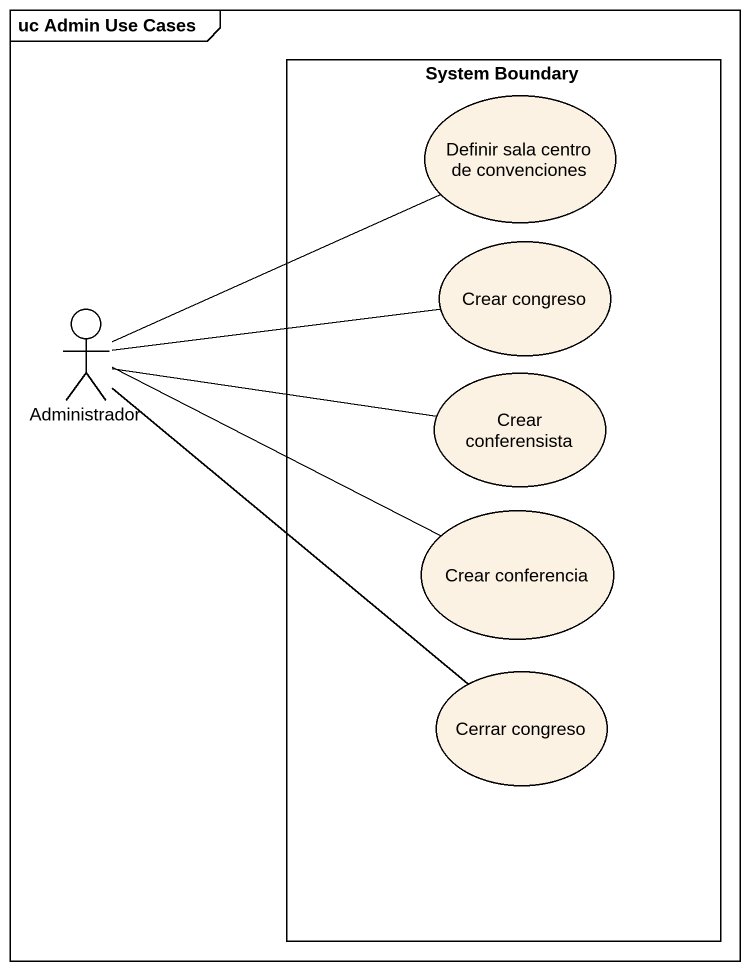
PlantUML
@startuml
mainframe uc Admin Use Cases
rectangle "System Boundary" as System_Boundary {
  usecase "Definir sala centro de convenciones" as Definir_sala_centro_de
  usecase "Crear congreso" as Crear_congreso
  usecase "Crear conferensista" as Crear_conferensista
  usecase "Crear conferencia" as Crear_conferencia
  usecase "Cerrar congreso" as Cerrar_congreso
}
actor Administrador
Administrador -right- Definir_sala_centro_de
Administrador -right- Crear_congreso
Administrador -right- Crear_conferensista
Administrador -right- Crear_conferencia
Administrador -- Cerrar_congreso
@enduml
